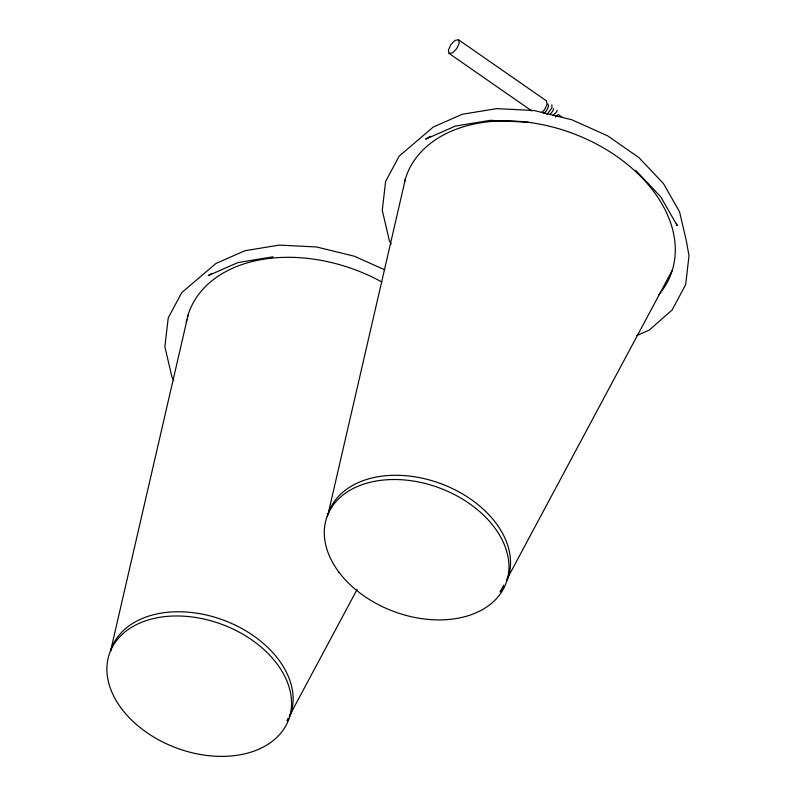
<?xml version="1.0" encoding="UTF-8"?>
<svg xmlns="http://www.w3.org/2000/svg" width="796" height="796" viewBox="0 0 796 796"><rect width="100%" height="100%" fill="white"/><g stroke="black" fill="none" stroke-linecap="round" stroke-linejoin="round"><path stroke-width="1.19" d="M553.479 108.634L553.12 110.634L550.235 114.226M110.594 650.929L188.055 315.216M327.992 514.455L405.453 178.752M557.28 110.395L556.324 112.336L553.041 115.48M286.958 720.559L288.122 718.37M289.296 716.181L357.096 589.478M500.256 591.746L503.769 585.179M506.694 579.717L672.162 270.491M542.046 112.226L544.573 109.689L547.081 104.276L546.424 100.853L458.546 39.8L455.113 40.367L450.904 44.596L448.397 50.009L449.053 53.431L531.887 110.972M543.787 113.43L546.345 110.923L548.464 106.664L548.056 104.007M547.081 114.435L551.927 107.828L551.837 104.823M555.359 116.932L558.314 114.544L561.817 117.012M430.497 136.285L425.681 139.141L455.312 126.096L490.406 120.335L528.594 122.266M212.134 273.317L208.283 275.605L237.904 262.561L273.008 256.8M636.76 335.584L649.228 330.091L672.093 310.002L685.664 284.67L689.008 255.815L686.271 240.551L679.535 211.746L663.357 183.428L638.83 157.528L607.627 135.827L571.886 119.788L534.036 110.515L496.644 108.624L462.287 114.266L433.273 127.032L399.184 156.125L385.612 181.458L382.269 210.313L389.373 240.71L391.204 243.914M449.053 53.431L452.486 52.864L456.695 48.636L459.202 43.223L458.546 39.8M384.647 269.794L354.489 256.262L316.629 246.979L279.247 245.098L244.879 250.73L215.875 263.506L181.777 292.59L168.215 317.922L164.871 346.777L171.976 377.175L173.807 380.379M635.636 170.284L660.69 196.741L677.217 225.656L676.461 223.338M503.898 586.662A95.48 65.849 20.6 0 1 500.326 591.786M327.325 516.644A95.48 65.849 20.6 0 1 438.646 482.854A95.48 65.849 20.6 0 1 507.231 579.995M404.418 182.214A141.151 97.341 20.6 0 1 583.936 137.957A141.151 97.341 20.6 0 1 658.69 294.888M186.214 322.261A141.151 97.341 20.6 0 1 186.732 319.873M187.319 317.514A141.151 97.341 20.6 0 1 381.821 281.973M288.849 718.738A95.48 65.849 20.6 0 1 287.734 720.957M110.554 650.909A95.48 65.849 20.6 0 1 222.81 619.885A95.48 65.849 20.6 0 1 289.824 716.47M338.996 572.254A95.48 65.849 20.6 0 0 498.734 596.005A95.48 65.849 20.6 0 0 412.119 480.864A95.48 65.849 20.6 0 0 338.996 572.254M121.599 708.719A95.48 65.849 20.6 0 0 281.336 732.479A95.48 65.849 20.6 0 0 194.712 617.328A95.48 65.849 20.6 0 0 121.599 708.719"/></g></svg>
